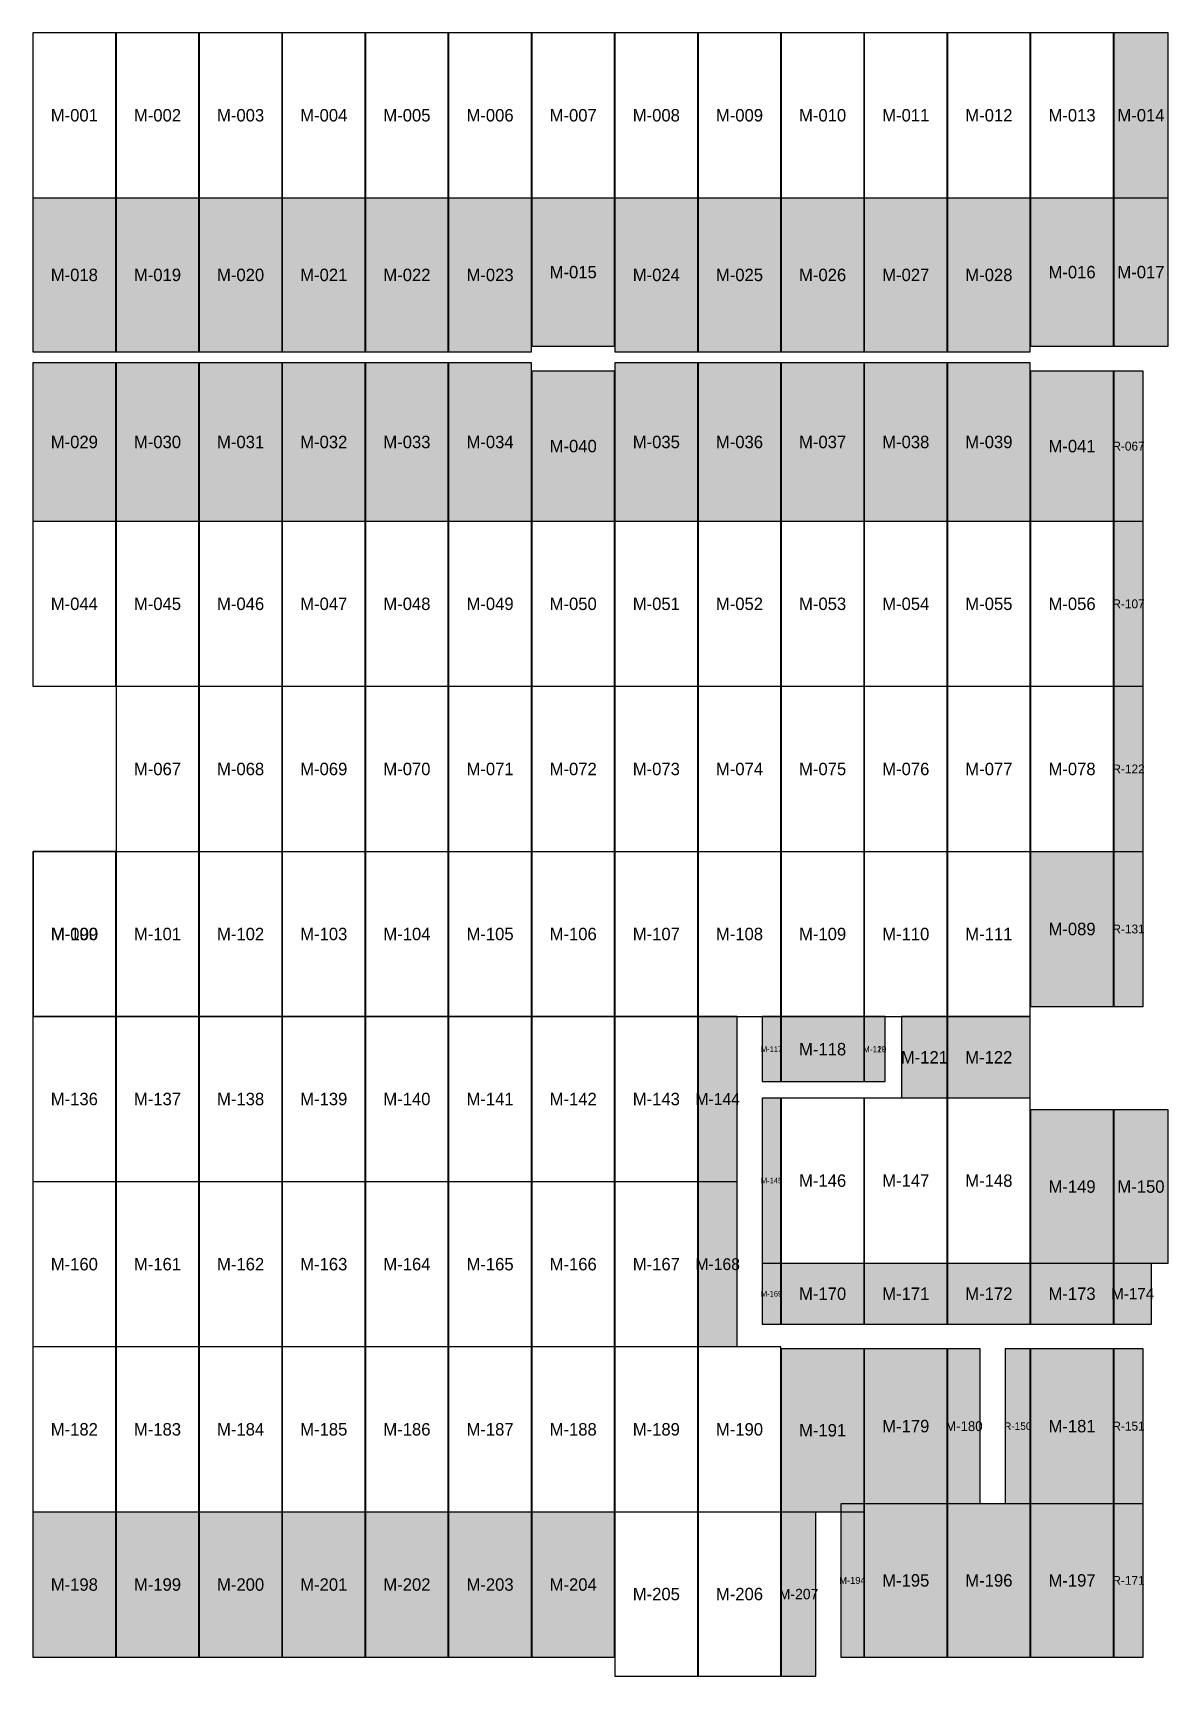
# Model space of a CAD drawing. Header units: metres. Extents: x 489.5 to 507.8, y -93.3 to -80.8.
# Drawn here: x 489.54 to 497.76, y -92.71 to -80.81 of the extents above; entities that cross this region are included whole.
import ezdxf
from ezdxf.enums import TextEntityAlignment as Align

# ---------------------------------------------------------------- set-up
doc = ezdxf.new("R2010")
doc.units = ezdxf.units.M
for name, color, linetype in [('ID-TEXTO', 7, 'Continuous'), ('ID-TEXTO-RECORTE', 1, 'Continuous'), ('PISO-MORET-COMPLETA', 8, 'Continuous'), ('PISO-MORET-RECORTE', 30, 'Continuous'), ('PISO-ROYAL-RECORTE', 4, 'Continuous')]:
    doc.layers.add(name, color=color, linetype=linetype)

msp = doc.modelspace()

# ---------------------------------------------------------------- hatches: boundary and pattern name
at = {"layer": 'PISO-MORET-RECORTE', "transparency": 33554534}
h = msp.add_hatch(color=30, dxfattribs=at)
h.dxf.hatch_style = 1
h.paths.add_polyline_path([(497.3647, -82.0044), (497.7587, -82.0044), (497.7587, -80.8104), (497.3647, -80.8104)])
h = msp.add_hatch(color=30, dxfattribs=at)
h.dxf.hatch_style = 1
h.paths.add_polyline_path([(489.5387, -83.1204), (490.1387, -83.1204), (490.1387, -82.0064), (489.5387, -82.0064)])
h = msp.add_hatch(color=30, dxfattribs=at)
h.dxf.hatch_style = 1
h.paths.add_polyline_path([(490.1407, -83.1204), (490.7407, -83.1204), (490.7407, -82.0064), (490.1407, -82.0064)])
h = msp.add_hatch(color=30, dxfattribs=at)
h.dxf.hatch_style = 1
h.paths.add_polyline_path([(490.7427, -83.1204), (491.3427, -83.1204), (491.3427, -82.0064), (490.7427, -82.0064)])
h = msp.add_hatch(color=30, dxfattribs=at)
h.dxf.hatch_style = 1
h.paths.add_polyline_path([(491.3447, -83.1204), (491.9447, -83.1204), (491.9447, -82.0064), (491.3447, -82.0064)])
h = msp.add_hatch(color=30, dxfattribs=at)
h.dxf.hatch_style = 1
h.paths.add_polyline_path([(491.9467, -83.1204), (492.5467, -83.1204), (492.5467, -82.0064), (491.9467, -82.0064)])
h = msp.add_hatch(color=30, dxfattribs=at)
h.dxf.hatch_style = 1
h.paths.add_polyline_path([(492.5487, -83.1204), (493.1487, -83.1204), (493.1487, -82.0064), (492.5487, -82.0064)])
h = msp.add_hatch(color=30, dxfattribs=at)
h.dxf.hatch_style = 1
h.paths.add_polyline_path([(493.1507, -83.0804), (493.7507, -83.0804), (493.7507, -82.0064), (493.1507, -82.0064)])
h = msp.add_hatch(color=30, dxfattribs=at)
h.dxf.hatch_style = 1
h.paths.add_polyline_path([(493.7527, -83.1204), (494.3527, -83.1204), (494.3527, -82.0064), (493.7527, -82.0064)])
h = msp.add_hatch(color=30, dxfattribs=at)
h.dxf.hatch_style = 1
h.paths.add_polyline_path([(494.3547, -83.1204), (494.9547, -83.1204), (494.9547, -82.0064), (494.3547, -82.0064)])
h = msp.add_hatch(color=30, dxfattribs=at)
h.dxf.hatch_style = 1
h.paths.add_polyline_path([(494.9567, -83.1204), (495.5567, -83.1204), (495.5567, -82.0064), (494.9567, -82.0064)])
h = msp.add_hatch(color=30, dxfattribs=at)
h.dxf.hatch_style = 1
h.paths.add_polyline_path([(495.5587, -83.1204), (496.1587, -83.1204), (496.1587, -82.0064), (495.5587, -82.0064)])
h = msp.add_hatch(color=30, dxfattribs=at)
h.dxf.hatch_style = 1
h.paths.add_polyline_path([(496.1607, -83.1204), (496.7607, -83.1204), (496.7607, -82.0064), (496.1607, -82.0064)])
h = msp.add_hatch(color=30, dxfattribs=at)
h.dxf.hatch_style = 1
h.paths.add_polyline_path([(496.7627, -83.0804), (497.3627, -83.0804), (497.3627, -82.0064), (496.7627, -82.0064)])
h = msp.add_hatch(color=30, dxfattribs=at)
h.dxf.hatch_style = 1
h.paths.add_polyline_path([(497.3647, -83.0804), (497.7587, -83.0804), (497.7587, -82.0064), (497.3647, -82.0064)])
h = msp.add_hatch(color=30, dxfattribs=at)
h.dxf.hatch_style = 1
h.paths.add_polyline_path([(489.5387, -84.3464), (490.1387, -84.3464), (490.1387, -83.2004), (489.5387, -83.2004)])
h = msp.add_hatch(color=30, dxfattribs=at)
h.dxf.hatch_style = 1
h.paths.add_polyline_path([(490.1407, -84.3464), (490.7407, -84.3464), (490.7407, -83.2004), (490.1407, -83.2004)])
h = msp.add_hatch(color=30, dxfattribs=at)
h.dxf.hatch_style = 1
h.paths.add_polyline_path([(490.7427, -84.3464), (491.3427, -84.3464), (491.3427, -83.2004), (490.7427, -83.2004)])
h = msp.add_hatch(color=30, dxfattribs=at)
h.dxf.hatch_style = 1
h.paths.add_polyline_path([(491.3447, -84.3464), (491.9447, -84.3464), (491.9447, -83.2004), (491.3447, -83.2004)])
h = msp.add_hatch(color=30, dxfattribs=at)
h.dxf.hatch_style = 1
h.paths.add_polyline_path([(491.9467, -84.3464), (492.5467, -84.3464), (492.5467, -83.2004), (491.9467, -83.2004)])
h = msp.add_hatch(color=30, dxfattribs=at)
h.dxf.hatch_style = 1
h.paths.add_polyline_path([(492.5487, -84.3464), (493.1487, -84.3464), (493.1487, -83.2004), (492.5487, -83.2004)])
h = msp.add_hatch(color=30, dxfattribs=at)
h.dxf.hatch_style = 1
h.paths.add_polyline_path([(493.1507, -84.3464), (493.7507, -84.3464), (493.7507, -83.2604), (493.1507, -83.2604)])
h = msp.add_hatch(color=30, dxfattribs=at)
h.dxf.hatch_style = 1
h.paths.add_polyline_path([(493.7527, -84.3464), (494.3527, -84.3464), (494.3527, -83.2004), (493.7527, -83.2004)])
h = msp.add_hatch(color=30, dxfattribs=at)
h.dxf.hatch_style = 1
h.paths.add_polyline_path([(494.3547, -84.3464), (494.9547, -84.3464), (494.9547, -83.2004), (494.3547, -83.2004)])
h = msp.add_hatch(color=30, dxfattribs=at)
h.dxf.hatch_style = 1
h.paths.add_polyline_path([(494.9567, -84.3464), (495.5567, -84.3464), (495.5567, -83.2004), (494.9567, -83.2004)])
h = msp.add_hatch(color=30, dxfattribs=at)
h.dxf.hatch_style = 1
h.paths.add_polyline_path([(495.5587, -84.3464), (496.1587, -84.3464), (496.1587, -83.2004), (495.5587, -83.2004)])
h = msp.add_hatch(color=30, dxfattribs=at)
h.dxf.hatch_style = 1
h.paths.add_polyline_path([(496.1607, -84.3464), (496.7607, -84.3464), (496.7607, -83.2004), (496.1607, -83.2004)])
h = msp.add_hatch(color=30, dxfattribs=at)
h.dxf.hatch_style = 1
h.paths.add_polyline_path([(496.7627, -84.3464), (497.3627, -84.3464), (497.3627, -83.2604), (496.7627, -83.2604)])
h = msp.add_hatch(color=30, dxfattribs=at)
h.dxf.hatch_style = 1
h.paths.add_polyline_path([(496.7627, -87.8604), (497.3627, -87.8604), (497.3627, -86.7404), (496.7627, -86.7404)])
h = msp.add_hatch(color=30, dxfattribs=at)
h.dxf.hatch_style = 1
h.paths.add_polyline_path([(494.3547, -89.1284), (494.6387, -89.1284), (494.6387, -87.9344), (494.3547, -87.9344)])
h = msp.add_hatch(color=30, dxfattribs=at)
h.dxf.hatch_style = 1
h.paths.add_polyline_path([(494.8187, -88.4054), (494.9547, -88.4054), (494.9547, -87.9344), (494.8187, -87.9344)])
h = msp.add_hatch(color=30, dxfattribs=at)
h.dxf.hatch_style = 1
h.paths.add_polyline_path([(494.9567, -88.4054), (495.5567, -88.4054), (495.5567, -87.9344), (494.9567, -87.9344)])
h = msp.add_hatch(color=30, dxfattribs=at)
h.dxf.hatch_style = 1
h.paths.add_polyline_path([(495.5587, -88.4054), (495.7087, -88.4054), (495.7087, -87.9344), (495.5587, -87.9344)])
h = msp.add_hatch(color=30, dxfattribs=at)
h.dxf.hatch_style = 1
h.paths.add_polyline_path([(495.5587, -88.4054), (495.7087, -88.4054), (495.7087, -87.9344), (495.5587, -87.9344)])
h = msp.add_hatch(color=30, dxfattribs=at)
h.dxf.hatch_style = 1
h.paths.add_polyline_path([(495.8287, -88.5234), (496.1587, -88.5234), (496.1587, -87.9344), (495.8287, -87.9344)])
h = msp.add_hatch(color=30, dxfattribs=at)
h.dxf.hatch_style = 1
h.paths.add_polyline_path([(496.1607, -88.5234), (496.7587, -88.5234), (496.7587, -87.9344), (496.1607, -87.9344)])
h = msp.add_hatch(color=30, dxfattribs=at)
h.dxf.hatch_style = 1
h.paths.add_polyline_path([(494.8187, -89.7194), (494.9547, -89.7194), (494.9547, -88.5254), (494.8187, -88.5254)])
h = msp.add_hatch(color=30, dxfattribs=at)
h.dxf.hatch_style = 1
h.paths.add_polyline_path([(496.7627, -89.7194), (497.3627, -89.7194), (497.3627, -88.6104), (496.7627, -88.6104)])
h = msp.add_hatch(color=30, dxfattribs=at)
h.dxf.hatch_style = 1
h.paths.add_polyline_path([(497.3647, -89.7194), (497.7587, -89.7194), (497.7587, -88.6104), (497.3647, -88.6104)])
h = msp.add_hatch(color=30, dxfattribs=at)
h.dxf.hatch_style = 1
h.paths.add_polyline_path([(494.3547, -90.3244), (494.6387, -90.3244), (494.6387, -89.1304), (494.3547, -89.1304)])
h = msp.add_hatch(color=30, dxfattribs=at)
h.dxf.hatch_style = 1
h.paths.add_polyline_path([(494.8187, -90.1604), (494.9547, -90.1604), (494.9547, -89.7214), (494.8187, -89.7214)])
h = msp.add_hatch(color=30, dxfattribs=at)
h.dxf.hatch_style = 1
h.paths.add_polyline_path([(494.9567, -90.1604), (495.5567, -90.1604), (495.5567, -89.7214), (494.9567, -89.7214)])
h = msp.add_hatch(color=30, dxfattribs=at)
h.dxf.hatch_style = 1
h.paths.add_polyline_path([(495.5587, -90.1604), (496.1587, -90.1604), (496.1587, -89.7214), (495.5587, -89.7214)])
h = msp.add_hatch(color=30, dxfattribs=at)
h.dxf.hatch_style = 1
h.paths.add_polyline_path([(496.1607, -90.1604), (496.7607, -90.1604), (496.7607, -89.7214), (496.1607, -89.7214)])
h = msp.add_hatch(color=30, dxfattribs=at)
h.dxf.hatch_style = 1
h.paths.add_polyline_path([(496.7627, -90.1604), (497.3627, -90.1604), (497.3627, -89.7214), (496.7627, -89.7214)])
h = msp.add_hatch(color=30, dxfattribs=at)
h.dxf.hatch_style = 1
h.paths.add_polyline_path([(497.3647, -90.1604), (497.6387, -90.1604), (497.6387, -89.7214), (497.3647, -89.7214)])
h = msp.add_hatch(color=30, dxfattribs=at)
h.dxf.hatch_style = 1
h.paths.add_polyline_path([(494.9567, -91.5204), (495.5567, -91.5204), (495.5567, -90.3404), (494.9567, -90.3404)])
h = msp.add_hatch(color=30, dxfattribs=at)
h.dxf.hatch_style = 1
h.paths.add_polyline_path([(495.5587, -91.4604), (496.1587, -91.4604), (496.1587, -90.3404), (495.5587, -90.3404)])
h = msp.add_hatch(color=30, dxfattribs=at)
h.dxf.hatch_style = 1
h.paths.add_polyline_path([(496.1607, -91.4604), (496.3987, -91.4604), (496.3987, -90.3404), (496.1607, -90.3404)])
h = msp.add_hatch(color=30, dxfattribs=at)
h.dxf.hatch_style = 1
h.paths.add_polyline_path([(496.7627, -91.4604), (497.3627, -91.4604), (497.3627, -90.3404), (496.7627, -90.3404)])
h = msp.add_hatch(color=30, dxfattribs=at)
h.dxf.hatch_style = 1
h.paths.add_polyline_path([(495.3887, -92.5724), (495.5567, -92.5724), (495.5567, -91.4624), (495.3887, -91.4624)])
h = msp.add_hatch(color=30, dxfattribs=at)
h.dxf.hatch_style = 1
h.paths.add_polyline_path([(495.5587, -92.5724), (496.1587, -92.5724), (496.1587, -91.4624), (495.5587, -91.4624)])
h = msp.add_hatch(color=30, dxfattribs=at)
h.dxf.hatch_style = 1
h.paths.add_polyline_path([(496.1607, -92.5724), (496.7607, -92.5724), (496.7607, -91.4624), (496.1607, -91.4624)])
h = msp.add_hatch(color=30, dxfattribs=at)
h.dxf.hatch_style = 1
h.paths.add_polyline_path([(496.7627, -92.5724), (497.3627, -92.5724), (497.3627, -91.4624), (496.7627, -91.4624)])
h = msp.add_hatch(color=30, dxfattribs=at)
h.dxf.hatch_style = 1
h.paths.add_polyline_path([(489.5387, -92.5724), (490.1387, -92.5724), (490.1387, -91.5224), (489.5387, -91.5224)])
h = msp.add_hatch(color=30, dxfattribs=at)
h.dxf.hatch_style = 1
h.paths.add_polyline_path([(490.1407, -92.5724), (490.7407, -92.5724), (490.7407, -91.5224), (490.1407, -91.5224)])
h = msp.add_hatch(color=30, dxfattribs=at)
h.dxf.hatch_style = 1
h.paths.add_polyline_path([(490.7427, -92.5724), (491.3427, -92.5724), (491.3427, -91.5224), (490.7427, -91.5224)])
h = msp.add_hatch(color=30, dxfattribs=at)
h.dxf.hatch_style = 1
h.paths.add_polyline_path([(491.3447, -92.5724), (491.9447, -92.5724), (491.9447, -91.5224), (491.3447, -91.5224)])
h = msp.add_hatch(color=30, dxfattribs=at)
h.dxf.hatch_style = 1
h.paths.add_polyline_path([(491.9467, -92.5724), (492.5467, -92.5724), (492.5467, -91.5224), (491.9467, -91.5224)])
h = msp.add_hatch(color=30, dxfattribs=at)
h.dxf.hatch_style = 1
h.paths.add_polyline_path([(492.5487, -92.5724), (493.1487, -92.5724), (493.1487, -91.5224), (492.5487, -91.5224)])
h = msp.add_hatch(color=30, dxfattribs=at)
h.dxf.hatch_style = 1
h.paths.add_polyline_path([(493.1507, -92.5724), (493.7507, -92.5724), (493.7507, -91.5224), (493.1507, -91.5224)])
h = msp.add_hatch(color=30, dxfattribs=at)
h.dxf.hatch_style = 1
h.paths.add_polyline_path([(494.9567, -92.7104), (495.2087, -92.7104), (495.2087, -91.5224), (494.9567, -91.5224)])
at = {"layer": 'PISO-ROYAL-RECORTE', "transparency": 33554534}
h = msp.add_hatch(color=4, dxfattribs=at)
h.dxf.hatch_style = 1
h.paths.add_polyline_path([(497.3647, -84.3464), (497.5787, -84.3464), (497.5787, -83.2604), (497.3647, -83.2604)])
h = msp.add_hatch(color=4, dxfattribs=at)
h.dxf.hatch_style = 1
h.paths.add_polyline_path([(497.3647, -85.5424), (497.5787, -85.5424), (497.5787, -84.3484), (497.3647, -84.3484)])
h = msp.add_hatch(color=4, dxfattribs=at)
h.dxf.hatch_style = 1
h.paths.add_polyline_path([(497.3647, -86.7384), (497.5787, -86.7384), (497.5787, -85.5444), (497.3647, -85.5444)])
h = msp.add_hatch(color=4, dxfattribs=at)
h.dxf.hatch_style = 1
h.paths.add_polyline_path([(497.3647, -87.8604), (497.5787, -87.8604), (497.5787, -86.7404), (497.3647, -86.7404)])
h = msp.add_hatch(color=4, dxfattribs=at)
h.dxf.hatch_style = 1
h.paths.add_polyline_path([(496.5787, -91.4604), (496.7607, -91.4604), (496.7607, -90.3404), (496.5787, -90.3404)])
h = msp.add_hatch(color=4, dxfattribs=at)
h.dxf.hatch_style = 1
h.paths.add_polyline_path([(497.3647, -91.4604), (497.5787, -91.4604), (497.5787, -90.3404), (497.3647, -90.3404)])
h = msp.add_hatch(color=4, dxfattribs=at)
h.dxf.hatch_style = 1
h.paths.add_polyline_path([(497.3647, -92.5724), (497.5787, -92.5724), (497.5787, -91.4624), (497.3647, -91.4624)])

# ---------------------------------------------------------------- linework, layer by layer
at = {"layer": 'PISO-MORET-COMPLETA'}
for points in [[(489.5387, -82.0044), (490.1387, -82.0044), (490.1387, -80.8104), (489.5387, -80.8104)], [(490.1407, -82.0044), (490.7407, -82.0044), (490.7407, -80.8104), (490.1407, -80.8104)], [(490.7427, -82.0044), (491.3427, -82.0044), (491.3427, -80.8104), (490.7427, -80.8104)], [(491.3447, -82.0044), (491.9447, -82.0044), (491.9447, -80.8104), (491.3447, -80.8104)], [(491.9467, -82.0044), (492.5467, -82.0044), (492.5467, -80.8104), (491.9467, -80.8104)], [(492.5487, -82.0044), (493.1487, -82.0044), (493.1487, -80.8104), (492.5487, -80.8104)], [(493.1507, -82.0044), (493.7507, -82.0044), (493.7507, -80.8104), (493.1507, -80.8104)], [(493.7527, -82.0044), (494.3527, -82.0044), (494.3527, -80.8104), (493.7527, -80.8104)], [(494.3547, -82.0044), (494.9547, -82.0044), (494.9547, -80.8104), (494.3547, -80.8104)], [(494.9567, -82.0044), (495.5567, -82.0044), (495.5567, -80.8104), (494.9567, -80.8104)], [(495.5587, -82.0044), (496.1587, -82.0044), (496.1587, -80.8104), (495.5587, -80.8104)], [(496.1607, -82.0044), (496.7607, -82.0044), (496.7607, -80.8104), (496.1607, -80.8104)], [(496.7627, -82.0044), (497.3627, -82.0044), (497.3627, -80.8104), (496.7627, -80.8104)], [(489.5387, -85.5424), (490.1387, -85.5424), (490.1387, -84.3484), (489.5387, -84.3484)], [(490.1407, -85.5424), (490.7407, -85.5424), (490.7407, -84.3484), (490.1407, -84.3484)], [(490.7427, -85.5424), (491.3427, -85.5424), (491.3427, -84.3484), (490.7427, -84.3484)], [(491.3447, -85.5424), (491.9447, -85.5424), (491.9447, -84.3484), (491.3447, -84.3484)], [(491.9467, -85.5424), (492.5467, -85.5424), (492.5467, -84.3484), (491.9467, -84.3484)], [(492.5487, -85.5424), (493.1487, -85.5424), (493.1487, -84.3484), (492.5487, -84.3484)], [(493.1507, -85.5424), (493.7507, -85.5424), (493.7507, -84.3484), (493.1507, -84.3484)], [(493.7527, -85.5424), (494.3527, -85.5424), (494.3527, -84.3484), (493.7527, -84.3484)], [(494.3547, -85.5424), (494.9547, -85.5424), (494.9547, -84.3484), (494.3547, -84.3484)], [(494.9567, -85.5424), (495.5567, -85.5424), (495.5567, -84.3484), (494.9567, -84.3484)], [(495.5587, -85.5424), (496.1587, -85.5424), (496.1587, -84.3484), (495.5587, -84.3484)], [(496.1607, -85.5424), (496.7607, -85.5424), (496.7607, -84.3484), (496.1607, -84.3484)], [(496.7627, -85.5424), (497.3627, -85.5424), (497.3627, -84.3484), (496.7627, -84.3484)], [(490.1407, -86.7384), (490.7407, -86.7384), (490.7407, -85.5444), (490.1407, -85.5444)], [(490.7427, -86.7384), (491.3427, -86.7384), (491.3427, -85.5444), (490.7427, -85.5444)], [(491.3447, -86.7384), (491.9447, -86.7384), (491.9447, -85.5444), (491.3447, -85.5444)], [(491.9467, -86.7384), (492.5467, -86.7384), (492.5467, -85.5444), (491.9467, -85.5444)], [(492.5487, -86.7384), (493.1487, -86.7384), (493.1487, -85.5444), (492.5487, -85.5444)], [(493.1507, -86.7384), (493.7507, -86.7384), (493.7507, -85.5444), (493.1507, -85.5444)], [(493.7527, -86.7384), (494.3527, -86.7384), (494.3527, -85.5444), (493.7527, -85.5444)], [(494.3547, -86.7384), (494.9547, -86.7384), (494.9547, -85.5444), (494.3547, -85.5444)], [(494.9567, -86.7384), (495.5567, -86.7384), (495.5567, -85.5444), (494.9567, -85.5444)], [(495.5587, -86.7384), (496.1587, -86.7384), (496.1587, -85.5444), (495.5587, -85.5444)], [(496.1607, -86.7384), (496.7607, -86.7384), (496.7607, -85.5444), (496.1607, -85.5444)], [(496.7627, -86.7384), (497.3627, -86.7384), (497.3627, -85.5444), (496.7627, -85.5444)], [(489.5387, -87.9324), (490.1387, -87.9324), (490.1387, -86.7404), (489.5387, -86.7404)], [(489.5407, -87.9334), (490.1407, -87.9334), (490.1407, -86.7394), (489.5407, -86.7394)], [(490.1407, -87.9324), (490.7407, -87.9324), (490.7407, -86.7404), (490.1407, -86.7404)], [(490.7427, -87.9324), (491.3427, -87.9324), (491.3427, -86.7404), (490.7427, -86.7404)], [(491.3447, -87.9324), (491.9447, -87.9324), (491.9447, -86.7404), (491.3447, -86.7404)], [(491.9467, -87.9324), (492.5467, -87.9324), (492.5467, -86.7404), (491.9467, -86.7404)], [(492.5487, -87.9324), (493.1487, -87.9324), (493.1487, -86.7404), (492.5487, -86.7404)], [(493.1507, -87.9324), (493.7507, -87.9324), (493.7507, -86.7404), (493.1507, -86.7404)], [(493.7527, -87.9324), (494.3527, -87.9324), (494.3527, -86.7404), (493.7527, -86.7404)], [(494.3547, -87.9324), (494.9547, -87.9324), (494.9547, -86.7404), (494.3547, -86.7404)], [(494.9567, -87.9324), (495.5567, -87.9324), (495.5567, -86.7404), (494.9567, -86.7404)], [(495.5587, -87.9324), (496.1587, -87.9324), (496.1587, -86.7404), (495.5587, -86.7404)], [(496.1607, -87.9324), (496.7607, -87.9324), (496.7607, -86.7404), (496.1607, -86.7404)], [(489.5387, -89.1284), (490.1387, -89.1284), (490.1387, -87.9344), (489.5387, -87.9344)], [(490.1407, -89.1284), (490.7407, -89.1284), (490.7407, -87.9344), (490.1407, -87.9344)], [(490.7427, -89.1284), (491.3427, -89.1284), (491.3427, -87.9344), (490.7427, -87.9344)], [(491.3447, -89.1284), (491.9447, -89.1284), (491.9447, -87.9344), (491.3447, -87.9344)], [(491.9467, -89.1284), (492.5467, -89.1284), (492.5467, -87.9344), (491.9467, -87.9344)], [(492.5487, -89.1284), (493.1487, -89.1284), (493.1487, -87.9344), (492.5487, -87.9344)], [(493.1507, -89.1284), (493.7507, -89.1284), (493.7507, -87.9344), (493.1507, -87.9344)], [(493.7527, -89.1284), (494.3527, -89.1284), (494.3527, -87.9344), (493.7527, -87.9344)], [(494.9567, -89.7194), (495.5567, -89.7194), (495.5567, -88.5254), (494.9567, -88.5254)], [(495.5587, -89.7194), (496.1587, -89.7194), (496.1587, -88.5254), (495.5587, -88.5254)], [(496.1607, -89.7194), (496.7607, -89.7194), (496.7607, -88.5254), (496.1607, -88.5254)], [(489.5387, -90.3244), (490.1387, -90.3244), (490.1387, -89.1304), (489.5387, -89.1304)], [(490.1407, -90.3244), (490.7407, -90.3244), (490.7407, -89.1304), (490.1407, -89.1304)], [(490.7427, -90.3244), (491.3427, -90.3244), (491.3427, -89.1304), (490.7427, -89.1304)], [(491.3447, -90.3244), (491.9447, -90.3244), (491.9447, -89.1304), (491.3447, -89.1304)], [(491.9467, -90.3244), (492.5467, -90.3244), (492.5467, -89.1304), (491.9467, -89.1304)], [(492.5487, -90.3244), (493.1487, -90.3244), (493.1487, -89.1304), (492.5487, -89.1304)], [(493.1507, -90.3244), (493.7507, -90.3244), (493.7507, -89.1304), (493.1507, -89.1304)], [(493.7527, -90.3244), (494.3527, -90.3244), (494.3527, -89.1304), (493.7527, -89.1304)], [(489.5387, -91.5204), (490.1387, -91.5204), (490.1387, -90.3264), (489.5387, -90.3264)], [(490.1407, -91.5204), (490.7407, -91.5204), (490.7407, -90.3264), (490.1407, -90.3264)], [(490.7427, -91.5204), (491.3427, -91.5204), (491.3427, -90.3264), (490.7427, -90.3264)], [(491.3447, -91.5204), (491.9447, -91.5204), (491.9447, -90.3264), (491.3447, -90.3264)], [(491.9467, -91.5204), (492.5467, -91.5204), (492.5467, -90.3264), (491.9467, -90.3264)], [(492.5487, -91.5204), (493.1487, -91.5204), (493.1487, -90.3264), (492.5487, -90.3264)], [(493.1507, -91.5204), (493.7507, -91.5204), (493.7507, -90.3264), (493.1507, -90.3264)], [(493.7527, -91.5204), (494.3527, -91.5204), (494.3527, -90.3264), (493.7527, -90.3264)], [(494.3547, -91.5204), (494.9547, -91.5204), (494.9547, -90.3264), (494.3547, -90.3264)], [(493.7527, -92.7104), (494.3527, -92.7104), (494.3527, -91.5224), (493.7527, -91.5224)], [(494.3547, -92.7104), (494.9547, -92.7104), (494.9547, -91.5224), (494.3547, -91.5224)]]:
    msp.add_lwpolyline(points, close=True, dxfattribs=at)
at = {"layer": 'PISO-MORET-RECORTE'}
for points in [[(497.3647, -82.0044), (497.7587, -82.0044), (497.7587, -80.8104), (497.3647, -80.8104)], [(489.5387, -83.1204), (490.1387, -83.1204), (490.1387, -82.0064), (489.5387, -82.0064)], [(490.1407, -83.1204), (490.7407, -83.1204), (490.7407, -82.0064), (490.1407, -82.0064)], [(490.7427, -83.1204), (491.3427, -83.1204), (491.3427, -82.0064), (490.7427, -82.0064)], [(491.3447, -83.1204), (491.9447, -83.1204), (491.9447, -82.0064), (491.3447, -82.0064)], [(491.9467, -83.1204), (492.5467, -83.1204), (492.5467, -82.0064), (491.9467, -82.0064)], [(492.5487, -83.1204), (493.1487, -83.1204), (493.1487, -82.0064), (492.5487, -82.0064)], [(493.1507, -83.0804), (493.7507, -83.0804), (493.7507, -82.0064), (493.1507, -82.0064)], [(493.7527, -83.1204), (494.3527, -83.1204), (494.3527, -82.0064), (493.7527, -82.0064)], [(494.3547, -83.1204), (494.9547, -83.1204), (494.9547, -82.0064), (494.3547, -82.0064)], [(494.9567, -83.1204), (495.5567, -83.1204), (495.5567, -82.0064), (494.9567, -82.0064)], [(495.5587, -83.1204), (496.1587, -83.1204), (496.1587, -82.0064), (495.5587, -82.0064)], [(496.1607, -83.1204), (496.7607, -83.1204), (496.7607, -82.0064), (496.1607, -82.0064)], [(496.7627, -83.0804), (497.3627, -83.0804), (497.3627, -82.0064), (496.7627, -82.0064)], [(497.3647, -83.0804), (497.7587, -83.0804), (497.7587, -82.0064), (497.3647, -82.0064)], [(489.5387, -84.3464), (490.1387, -84.3464), (490.1387, -83.2004), (489.5387, -83.2004)], [(490.1407, -84.3464), (490.7407, -84.3464), (490.7407, -83.2004), (490.1407, -83.2004)], [(490.7427, -84.3464), (491.3427, -84.3464), (491.3427, -83.2004), (490.7427, -83.2004)], [(491.3447, -84.3464), (491.9447, -84.3464), (491.9447, -83.2004), (491.3447, -83.2004)], [(491.9467, -84.3464), (492.5467, -84.3464), (492.5467, -83.2004), (491.9467, -83.2004)], [(492.5487, -84.3464), (493.1487, -84.3464), (493.1487, -83.2004), (492.5487, -83.2004)], [(493.1507, -84.3464), (493.7507, -84.3464), (493.7507, -83.2604), (493.1507, -83.2604)], [(493.7527, -84.3464), (494.3527, -84.3464), (494.3527, -83.2004), (493.7527, -83.2004)], [(494.3547, -84.3464), (494.9547, -84.3464), (494.9547, -83.2004), (494.3547, -83.2004)], [(494.9567, -84.3464), (495.5567, -84.3464), (495.5567, -83.2004), (494.9567, -83.2004)], [(495.5587, -84.3464), (496.1587, -84.3464), (496.1587, -83.2004), (495.5587, -83.2004)], [(496.1607, -84.3464), (496.7607, -84.3464), (496.7607, -83.2004), (496.1607, -83.2004)], [(496.7627, -84.3464), (497.3627, -84.3464), (497.3627, -83.2604), (496.7627, -83.2604)], [(496.7627, -87.8604), (497.3627, -87.8604), (497.3627, -86.7404), (496.7627, -86.7404)], [(494.3547, -89.1284), (494.6387, -89.1284), (494.6387, -87.9344), (494.3547, -87.9344)], [(494.8187, -88.4054), (494.9547, -88.4054), (494.9547, -87.9344), (494.8187, -87.9344)], [(494.9567, -88.4054), (495.5567, -88.4054), (495.5567, -87.9344), (494.9567, -87.9344)], [(495.5587, -88.4054), (495.7087, -88.4054), (495.7087, -87.9344), (495.5587, -87.9344)], [(495.5587, -88.4054), (495.7087, -88.4054), (495.7087, -87.9344), (495.5587, -87.9344)], [(495.8287, -88.5234), (496.1587, -88.5234), (496.1587, -87.9344), (495.8287, -87.9344)], [(496.1607, -88.5234), (496.7587, -88.5234), (496.7587, -87.9344), (496.1607, -87.9344)], [(494.8187, -89.7194), (494.9547, -89.7194), (494.9547, -88.5254), (494.8187, -88.5254)], [(496.7627, -89.7194), (497.3627, -89.7194), (497.3627, -88.6104), (496.7627, -88.6104)], [(497.3647, -89.7194), (497.7587, -89.7194), (497.7587, -88.6104), (497.3647, -88.6104)], [(494.3547, -90.3244), (494.6387, -90.3244), (494.6387, -89.1304), (494.3547, -89.1304)], [(494.8187, -90.1604), (494.9547, -90.1604), (494.9547, -89.7214), (494.8187, -89.7214)], [(494.9567, -90.1604), (495.5567, -90.1604), (495.5567, -89.7214), (494.9567, -89.7214)], [(495.5587, -90.1604), (496.1587, -90.1604), (496.1587, -89.7214), (495.5587, -89.7214)], [(496.1607, -90.1604), (496.7607, -90.1604), (496.7607, -89.7214), (496.1607, -89.7214)], [(496.7627, -90.1604), (497.3627, -90.1604), (497.3627, -89.7214), (496.7627, -89.7214)], [(497.3647, -90.1604), (497.6387, -90.1604), (497.6387, -89.7214), (497.3647, -89.7214)], [(494.9567, -91.5204), (495.5567, -91.5204), (495.5567, -90.3404), (494.9567, -90.3404)], [(495.5587, -91.4604), (496.1587, -91.4604), (496.1587, -90.3404), (495.5587, -90.3404)], [(496.1607, -91.4604), (496.3987, -91.4604), (496.3987, -90.3404), (496.1607, -90.3404)], [(496.7627, -91.4604), (497.3627, -91.4604), (497.3627, -90.3404), (496.7627, -90.3404)], [(495.3887, -92.5724), (495.5567, -92.5724), (495.5567, -91.4624), (495.3887, -91.4624)], [(495.5587, -92.5724), (496.1587, -92.5724), (496.1587, -91.4624), (495.5587, -91.4624)], [(496.1607, -92.5724), (496.7607, -92.5724), (496.7607, -91.4624), (496.1607, -91.4624)], [(496.7627, -92.5724), (497.3627, -92.5724), (497.3627, -91.4624), (496.7627, -91.4624)], [(489.5387, -92.5724), (490.1387, -92.5724), (490.1387, -91.5224), (489.5387, -91.5224)], [(490.1407, -92.5724), (490.7407, -92.5724), (490.7407, -91.5224), (490.1407, -91.5224)], [(490.7427, -92.5724), (491.3427, -92.5724), (491.3427, -91.5224), (490.7427, -91.5224)], [(491.3447, -92.5724), (491.9447, -92.5724), (491.9447, -91.5224), (491.3447, -91.5224)], [(491.9467, -92.5724), (492.5467, -92.5724), (492.5467, -91.5224), (491.9467, -91.5224)], [(492.5487, -92.5724), (493.1487, -92.5724), (493.1487, -91.5224), (492.5487, -91.5224)], [(493.1507, -92.5724), (493.7507, -92.5724), (493.7507, -91.5224), (493.1507, -91.5224)], [(494.9567, -92.7104), (495.2087, -92.7104), (495.2087, -91.5224), (494.9567, -91.5224)]]:
    msp.add_lwpolyline(points, close=True, dxfattribs=at)
at = {"layer": 'PISO-ROYAL-RECORTE'}
for points in [[(497.3647, -84.3464), (497.5787, -84.3464), (497.5787, -83.2604), (497.3647, -83.2604)], [(497.3647, -85.5424), (497.5787, -85.5424), (497.5787, -84.3484), (497.3647, -84.3484)], [(497.3647, -86.7384), (497.5787, -86.7384), (497.5787, -85.5444), (497.3647, -85.5444)], [(497.3647, -87.8604), (497.5787, -87.8604), (497.5787, -86.7404), (497.3647, -86.7404)], [(496.5787, -91.4604), (496.7607, -91.4604), (496.7607, -90.3404), (496.5787, -90.3404)], [(497.3647, -91.4604), (497.5787, -91.4604), (497.5787, -90.3404), (497.3647, -90.3404)], [(497.3647, -92.5724), (497.5787, -92.5724), (497.5787, -91.4624), (497.3647, -91.4624)]]:
    msp.add_lwpolyline(points, close=True, dxfattribs=at)

# ---------------------------------------------------------------- texts
at = {"layer": 'ID-TEXTO'}
for s, p in [('M-001', (489.839, -81.407)), ('M-002', (490.441, -81.407)), ('M-003', (491.043, -81.407)), ('M-004', (491.645, -81.407)), ('M-005', (492.247, -81.407)), ('M-006', (492.849, -81.407)), ('M-007', (493.451, -81.407)), ('M-008', (494.053, -81.407)), ('M-009', (494.655, -81.407)), ('M-010', (495.257, -81.407)), ('M-011', (495.859, -81.407)), ('M-012', (496.461, -81.407)), ('M-013', (497.063, -81.407)), ('M-044', (489.839, -84.945)), ('M-045', (490.441, -84.945)), ('M-046', (491.043, -84.945)), ('M-047', (491.645, -84.945)), ('M-048', (492.247, -84.945)), ('M-049', (492.849, -84.945)), ('M-050', (493.451, -84.945)), ('M-051', (494.053, -84.945)), ('M-052', (494.655, -84.945)), ('M-053', (495.257, -84.945)), ('M-054', (495.859, -84.945)), ('M-055', (496.461, -84.945)), ('M-056', (497.063, -84.945)), ('M-067', (490.441, -86.141)), ('M-068', (491.043, -86.141)), ('M-069', (491.645, -86.141)), ('M-070', (492.247, -86.141)), ('M-071', (492.849, -86.141)), ('M-072', (493.451, -86.141)), ('M-073', (494.053, -86.141)), ('M-074', (494.655, -86.141)), ('M-075', (495.257, -86.141)), ('M-076', (495.859, -86.141)), ('M-077', (496.461, -86.141)), ('M-078', (497.063, -86.141)), ('M-099', (489.839, -87.336)), ('M-100', (489.841, -87.336)), ('M-101', (490.441, -87.336)), ('M-102', (491.043, -87.336)), ('M-103', (491.645, -87.336)), ('M-104', (492.247, -87.336)), ('M-105', (492.849, -87.336)), ('M-106', (493.451, -87.336)), ('M-107', (494.053, -87.336)), ('M-108', (494.655, -87.336)), ('M-109', (495.257, -87.336)), ('M-110', (495.859, -87.336)), ('M-111', (496.461, -87.336)), ('M-136', (489.839, -88.531)), ('M-137', (490.441, -88.531)), ('M-138', (491.043, -88.531)), ('M-139', (491.645, -88.531)), ('M-140', (492.247, -88.531)), ('M-141', (492.849, -88.531)), ('M-142', (493.451, -88.531)), ('M-143', (494.053, -88.531)), ('M-146', (495.257, -89.122)), ('M-147', (495.859, -89.122)), ('M-148', (496.461, -89.122)), ('M-160', (489.839, -89.727)), ('M-161', (490.441, -89.727)), ('M-162', (491.043, -89.727)), ('M-163', (491.645, -89.727)), ('M-164', (492.247, -89.727)), ('M-165', (492.849, -89.727)), ('M-166', (493.451, -89.727)), ('M-167', (494.053, -89.727)), ('M-182', (489.839, -90.923)), ('M-183', (490.441, -90.923)), ('M-184', (491.043, -90.923)), ('M-185', (491.645, -90.923)), ('M-186', (492.247, -90.923)), ('M-187', (492.849, -90.923)), ('M-188', (493.451, -90.923)), ('M-189', (494.053, -90.923)), ('M-190', (494.655, -90.923)), ('M-205', (494.053, -92.116)), ('M-206', (494.655, -92.116))]:
    msp.add_text(s, height=0.09, dxfattribs=at).set_placement(p, align=Align.MIDDLE_CENTER)
at = {"layer": 'ID-TEXTO-RECORTE'}
for s, height, p in [('M-014', 0.09, (497.562, -81.407)), ('M-018', 0.09, (489.839, -82.563)), ('M-019', 0.09, (490.441, -82.563)), ('M-020', 0.09, (491.043, -82.563)), ('M-021', 0.09, (491.645, -82.563)), ('M-022', 0.09, (492.247, -82.563)), ('M-023', 0.09, (492.849, -82.563)), ('M-015', 0.09, (493.451, -82.543)), ('M-024', 0.09, (494.053, -82.563)), ('M-025', 0.09, (494.655, -82.563)), ('M-026', 0.09, (495.257, -82.563)), ('M-027', 0.09, (495.859, -82.563)), ('M-028', 0.09, (496.461, -82.563)), ('M-016', 0.09, (497.063, -82.543)), ('M-017', 0.09, (497.562, -82.543)), ('M-029', 0.09, (489.839, -83.773)), ('M-030', 0.09, (490.441, -83.773)), ('M-031', 0.09, (491.043, -83.773)), ('M-032', 0.09, (491.645, -83.773)), ('M-033', 0.09, (492.247, -83.773)), ('M-034', 0.09, (492.849, -83.773)), ('M-040', 0.09, (493.451, -83.803)), ('M-035', 0.09, (494.053, -83.773)), ('M-036', 0.09, (494.655, -83.773)), ('M-037', 0.09, (495.257, -83.773)), ('M-038', 0.09, (495.859, -83.773)), ('M-039', 0.09, (496.461, -83.773)), ('M-041', 0.09, (497.063, -83.803)), ('R-067', 0.0642, (497.472, -83.803)), ('R-107', 0.0642, (497.472, -84.945)), ('R-122', 0.0642, (497.472, -86.141)), ('M-089', 0.09, (497.063, -87.3)), ('R-131', 0.0642, (497.472, -87.3)), ('M-117', 0.0408, (494.887, -88.17)), ('M-118', 0.09, (495.257, -88.17)), ('M-119', 0.045, (495.634, -88.17)), ('M-120', 0.045, (495.634, -88.17)), ('M-121', 0.09, (495.994, -88.229)), ('M-122', 0.09, (496.46, -88.229)), ('M-144', 0.0852, (494.497, -88.531)), ('M-145', 0.0408, (494.887, -89.122)), ('M-149', 0.09, (497.063, -89.165)), ('M-150', 0.09, (497.562, -89.165)), ('M-168', 0.0852, (494.497, -89.727)), ('M-169', 0.0408, (494.887, -89.941)), ('M-170', 0.09, (495.257, -89.941)), ('M-171', 0.09, (495.859, -89.941)), ('M-172', 0.09, (496.461, -89.941)), ('M-173', 0.09, (497.063, -89.941)), ('M-174', 0.0822, (497.502, -89.941)), ('M-191', 0.09, (495.257, -90.93)), ('M-179', 0.09, (495.859, -90.9)), ('M-180', 0.0714, (496.28, -90.9)), ('R-150', 0.0546, (496.67, -90.9)), ('M-181', 0.09, (497.063, -90.9)), ('R-151', 0.0642, (497.472, -90.9)), ('M-195', 0.09, (495.859, -92.017)), ('M-196', 0.09, (496.461, -92.017)), ('M-197', 0.09, (497.063, -92.017)), ('R-171', 0.0642, (497.472, -92.017)), ('M-198', 0.09, (489.839, -92.047)), ('M-199', 0.09, (490.441, -92.047)), ('M-200', 0.09, (491.043, -92.047)), ('M-201', 0.09, (491.645, -92.047)), ('M-202', 0.09, (492.247, -92.047)), ('M-203', 0.09, (492.849, -92.047)), ('M-204', 0.09, (493.451, -92.047)), ('M-207', 0.0756, (495.083, -92.116)), ('M-194', 0.0504, (495.473, -92.017))]:
    msp.add_text(s, height=height, dxfattribs=at).set_placement(p, align=Align.MIDDLE_CENTER)

doc.saveas('drawing.dxf')
